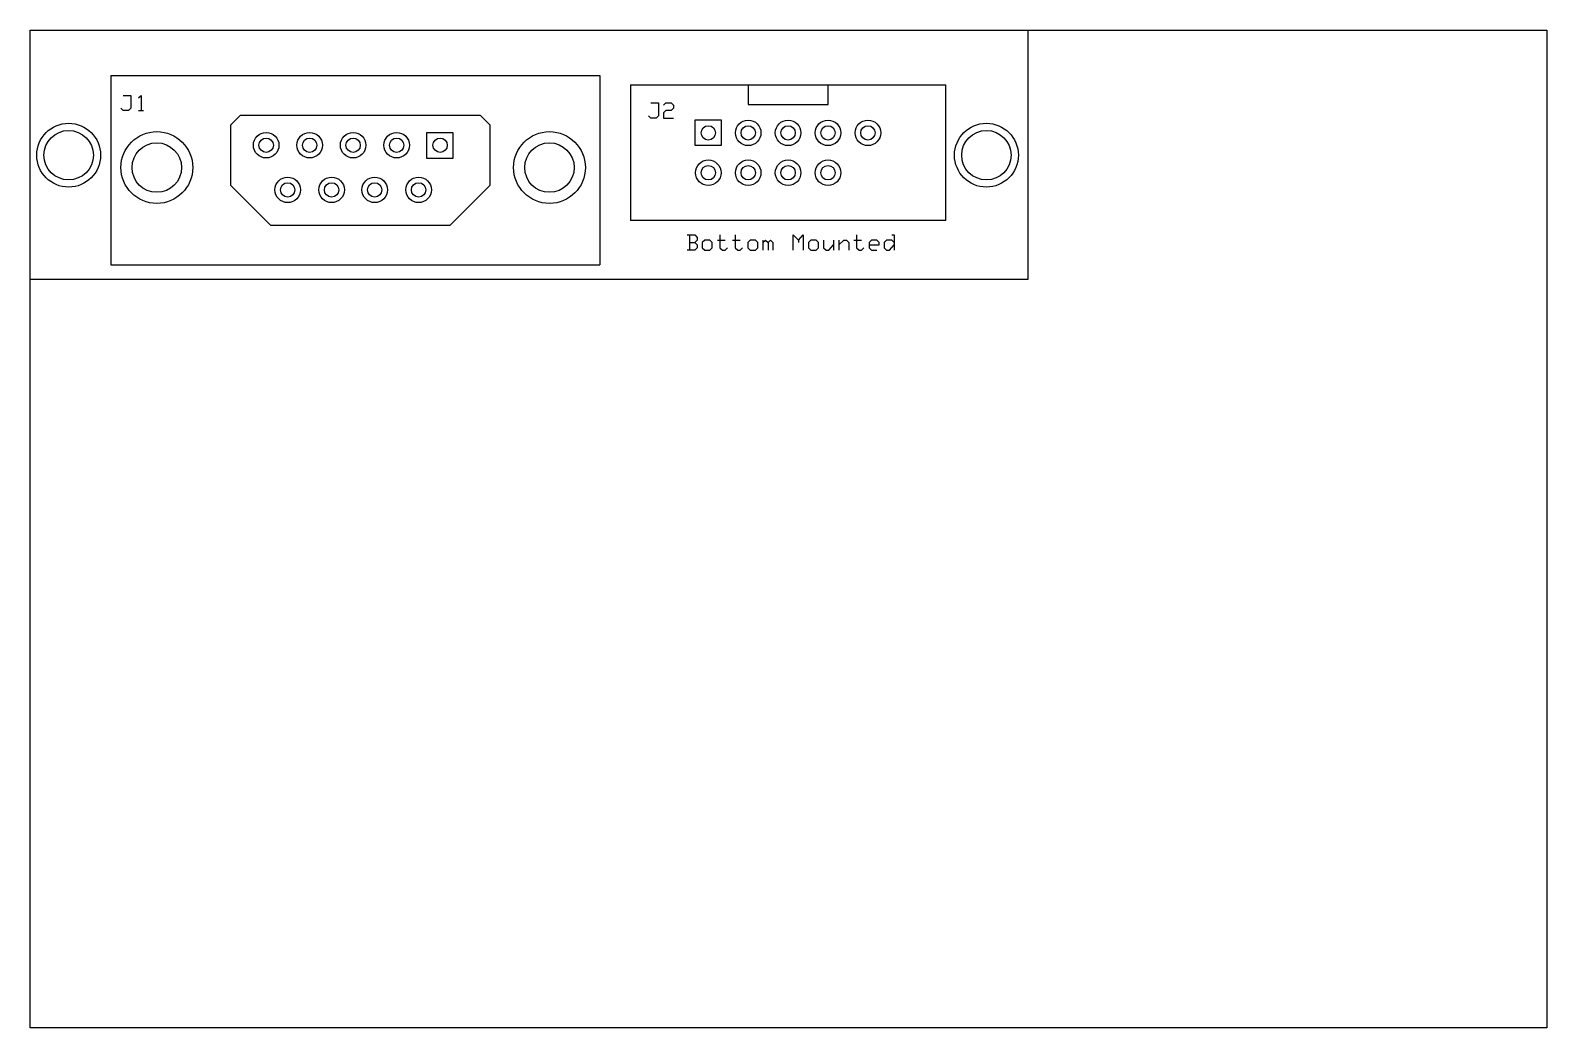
# Model space of a CAD drawing. Extents: x 0 to 3.8, y 0 to 2.5.
import ezdxf

# ---------------------------------------------------------------- set-up
doc = ezdxf.new("R2010")
doc.units = 0
doc.layers.get('0').update_dxf_attribs({"linetype": 'CONTINUOUS'})

msp = doc.modelspace()

# ---------------------------------------------------------------- linework, layer by layer
at = {"color": 7}
for p, q in [((0, 2.5), (3.8, 2.5)), ((0, 0), (0, 2.5)), ((0, 2.5), (2.5, 2.5)), ((0, 1.875), (0, 2.5)), ((2.5, 2.5), (2.5, 1.875)), ((3.8, 2.5), (3.8, 0)), ((0.202, 2.387), (0.202, 1.912)), ((0.202, 2.387), (1.427, 2.387)), ((1.427, 2.387), (1.427, 1.912)), ((1.504, 2.363), (1.504, 2.023)), ((1.504, 2.363), (2.294, 2.363)), ((1.799, 2.364), (1.799, 2.314)), ((1.999, 2.314), (1.999, 2.364)), ((2.294, 2.023), (2.294, 2.363)), ((0.233, 2.337), (0.252, 2.337)), ((0.252, 2.337), (0.252, 2.305)), ((0.271, 2.331), (0.278, 2.337)), ((0.278, 2.337), (0.278, 2.299)), ((1.555, 2.318), (1.574, 2.318)), ((1.574, 2.318), (1.574, 2.286)), ((1.587, 2.312), (1.593, 2.318)), ((1.593, 2.318), (1.606, 2.318)), ((1.606, 2.318), (1.612, 2.312)), ((0.233, 2.299), (0.227, 2.305)), ((0.246, 2.299), (0.233, 2.299)), ((0.252, 2.305), (0.246, 2.299)), ((0.271, 2.299), (0.284, 2.299)), ((0.502, 2.262), (0.527, 2.287)), ((0.527, 2.287), (1.127, 2.287)), ((1.152, 2.262), (1.127, 2.287)), ((1.555, 2.28), (1.549, 2.286)), ((1.574, 2.286), (1.568, 2.28)), ((1.593, 2.299), (1.587, 2.293)), ((1.587, 2.293), (1.587, 2.28)), ((1.606, 2.299), (1.593, 2.299)), ((1.612, 2.305), (1.606, 2.299)), ((1.612, 2.312), (1.612, 2.305)), ((1.799, 2.314), (1.999, 2.314)), ((0.502, 2.262), (0.502, 2.112)), ((0.994, 2.244), (1.059, 2.244)), ((0.994, 2.179), (0.994, 2.244)), ((1.059, 2.244), (1.059, 2.179)), ((1.152, 2.112), (1.152, 2.262)), ((1.568, 2.28), (1.555, 2.28)), ((1.587, 2.28), (1.612, 2.28)), ((1.666, 2.276), (1.731, 2.276)), ((1.666, 2.211), (1.666, 2.276)), ((1.731, 2.276), (1.731, 2.211)), ((1.731, 2.211), (1.666, 2.211)), ((1.059, 2.179), (0.994, 2.179)), ((0.502, 2.112), (0.602, 2.012)), ((1.052, 2.012), (1.152, 2.112)), ((2.294, 2.023), (1.504, 2.023)), ((0.602, 2.012), (1.052, 2.012)), ((1.646, 1.987), (1.665, 1.987)), ((1.652, 1.987), (1.652, 1.949)), ((1.665, 1.987), (1.671, 1.981)), ((1.671, 1.981), (1.671, 1.974)), ((1.728, 1.987), (1.728, 1.955)), ((1.766, 1.987), (1.766, 1.955)), ((1.912, 1.949), (1.912, 1.987)), ((1.912, 1.987), (1.925, 1.974)), ((1.925, 1.974), (1.937, 1.987)), ((1.937, 1.987), (1.937, 1.949)), ((2.07, 1.987), (2.07, 1.955)), ((2.159, 1.987), (2.165, 1.987)), ((2.165, 1.987), (2.165, 1.949)), ((1.665, 1.949), (1.646, 1.949)), ((1.652, 1.968), (1.665, 1.968)), ((1.671, 1.974), (1.665, 1.968)), ((1.665, 1.968), (1.671, 1.962)), ((1.671, 1.955), (1.665, 1.949)), ((1.671, 1.962), (1.671, 1.955)), ((1.69, 1.974), (1.684, 1.968)), ((1.684, 1.968), (1.684, 1.955)), ((1.684, 1.955), (1.69, 1.949)), ((1.703, 1.974), (1.69, 1.974)), ((1.69, 1.949), (1.703, 1.949)), ((1.709, 1.968), (1.703, 1.974)), ((1.703, 1.949), (1.709, 1.955)), ((1.709, 1.955), (1.709, 1.968)), ((1.722, 1.974), (1.741, 1.974)), ((1.728, 1.955), (1.735, 1.949)), ((1.735, 1.949), (1.741, 1.949)), ((1.741, 1.949), (1.747, 1.955)), ((1.76, 1.974), (1.779, 1.974)), ((1.766, 1.955), (1.773, 1.949)), ((1.773, 1.949), (1.779, 1.949)), ((1.779, 1.949), (1.785, 1.955)), ((1.804, 1.974), (1.798, 1.968)), ((1.798, 1.968), (1.798, 1.955)), ((1.798, 1.955), (1.804, 1.949)), ((1.817, 1.974), (1.804, 1.974)), ((1.804, 1.949), (1.817, 1.949)), ((1.823, 1.968), (1.817, 1.974)), ((1.817, 1.949), (1.823, 1.955)), ((1.823, 1.955), (1.823, 1.968)), ((1.836, 1.974), (1.836, 1.949)), ((1.836, 1.968), (1.842, 1.974)), ((1.842, 1.974), (1.849, 1.968)), ((1.849, 1.968), (1.855, 1.974)), ((1.849, 1.968), (1.849, 1.949)), ((1.855, 1.974), (1.861, 1.968)), ((1.861, 1.968), (1.861, 1.949)), ((1.925, 1.974), (1.925, 1.968)), ((1.956, 1.974), (1.95, 1.968)), ((1.95, 1.968), (1.95, 1.955)), ((1.95, 1.955), (1.956, 1.949)), ((1.969, 1.974), (1.956, 1.974)), ((1.956, 1.949), (1.969, 1.949)), ((1.975, 1.968), (1.969, 1.974)), ((1.969, 1.949), (1.975, 1.955)), ((1.975, 1.955), (1.975, 1.968)), ((1.988, 1.974), (1.988, 1.955)), ((1.988, 1.955), (1.994, 1.949)), ((1.994, 1.949), (2.001, 1.949)), ((2.001, 1.949), (2.013, 1.962)), ((2.013, 1.974), (2.013, 1.949)), ((2.026, 1.974), (2.026, 1.949)), ((2.026, 1.962), (2.039, 1.974)), ((2.039, 1.974), (2.045, 1.974)), ((2.045, 1.974), (2.051, 1.968)), ((2.051, 1.968), (2.051, 1.949)), ((2.064, 1.974), (2.083, 1.974)), ((2.07, 1.955), (2.077, 1.949)), ((2.077, 1.949), (2.083, 1.949)), ((2.083, 1.949), (2.089, 1.955)), ((2.108, 1.974), (2.102, 1.968)), ((2.102, 1.968), (2.102, 1.955)), ((2.102, 1.962), (2.127, 1.962)), ((2.102, 1.955), (2.108, 1.949)), ((2.121, 1.974), (2.108, 1.974)), ((2.108, 1.949), (2.121, 1.949)), ((2.127, 1.968), (2.121, 1.974)), ((2.127, 1.962), (2.127, 1.968)), ((2.146, 1.974), (2.14, 1.968)), ((2.14, 1.968), (2.14, 1.955)), ((2.14, 1.955), (2.146, 1.949)), ((2.159, 1.974), (2.146, 1.974)), ((2.146, 1.949), (2.153, 1.949)), ((2.153, 1.949), (2.165, 1.962)), ((2.165, 1.968), (2.159, 1.974)), ((0.202, 1.912), (1.427, 1.912)), ((2.5, 1.875), (0, 1.875)), ((3.8, 0), (0, 0))]:
    msp.add_line(p, q, dxfattribs=at)
for centre, radius in [((0.096, 2.187), 0.08), ((0.096, 2.187), 0.062), ((0.317, 2.156), 0.09), ((0.591, 2.212), 0.032), ((0.7, 2.212), 0.032), ((0.809, 2.212), 0.032), ((0.918, 2.212), 0.032), ((1.301, 2.156), 0.09), ((1.699, 2.243), 0.018), ((1.799, 2.243), 0.032), ((1.799, 2.243), 0.018), ((1.899, 2.243), 0.032), ((1.899, 2.243), 0.018), ((1.999, 2.243), 0.032), ((1.999, 2.243), 0.018), ((2.099, 2.243), 0.032), ((2.099, 2.243), 0.018), ((2.396, 2.187), 0.08), ((2.396, 2.187), 0.062), ((0.317, 2.156), 0.062), ((0.591, 2.212), 0.018), ((0.7, 2.212), 0.018), ((0.809, 2.212), 0.018), ((0.918, 2.212), 0.018), ((1.027, 2.212), 0.018), ((1.301, 2.156), 0.062), ((1.699, 2.143), 0.032), ((1.799, 2.143), 0.032), ((1.899, 2.143), 0.032), ((1.999, 2.143), 0.032), ((0.645, 2.1), 0.032), ((0.755, 2.1), 0.032), ((0.863, 2.1), 0.032), ((0.973, 2.1), 0.032), ((1.699, 2.143), 0.018), ((1.799, 2.143), 0.018), ((1.899, 2.143), 0.018), ((1.999, 2.143), 0.018), ((0.645, 2.1), 0.018), ((0.755, 2.1), 0.018), ((0.863, 2.1), 0.018), ((0.973, 2.1), 0.018)]:
    msp.add_circle(centre, radius, dxfattribs=at)

doc.saveas('drawing.dxf')
